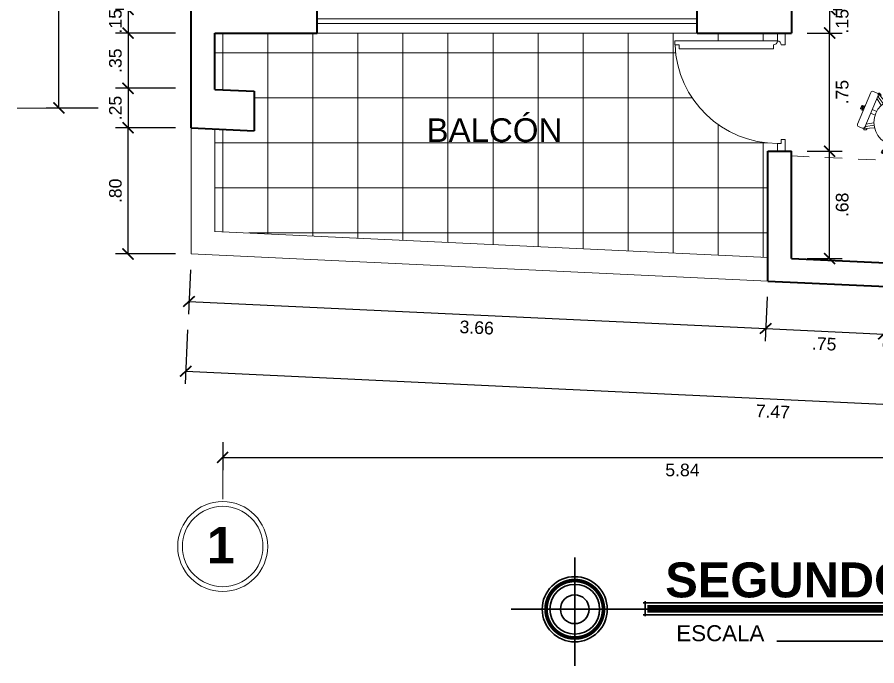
# Model space of a CAD drawing. Header units: millimetres. Extents: x 148 to 461, y 24 to 94.
# Drawn here: x 165.2 to 170.66, y 60.98 to 65.09 of the extents above; entities that cross this region are included whole.
import ezdxf

# ---------------------------------------------------------------- set-up
doc = ezdxf.new("R2010")
doc.units = ezdxf.units.MM
doc.header["$PDMODE"] = 32
doc.linetypes.add('HIDDEN2', pattern=[4.762499999999999, 3.175, -1.5875])
doc.layers.get('0').update_dxf_attribs({"lineweight": 0})
doc.layers.get('Defpoints').update_dxf_attribs({"lineweight": 0})
for name, color, linetype, lineweight in [('A-Dims', 22, 'Continuous', 0), ('A-Furniture', 65, 'Continuous', 0), ('A-Hatch', 57, 'Continuous', 0), ('A-Stair', 53, 'Continuous', 0), ('A-Text', 30, 'Continuous', 30), ('A-Wall', 153, 'Continuous', 40), ('A-Window Glass', 111, 'Continuous', 0), ('mobiliario', 4, 'Continuous', 0), ('muros bajos', 223, 'HIDDEN2', 18), ('proyecciones', 33, 'HIDDEN2', 0), ('puertas', 40, 'Continuous', 0)]:
    doc.layers.add(name, color=color, linetype=linetype, lineweight=lineweight)
doc.styles.add('ejes', font='swissel.ttf')
doc.styles.add('FITO', font='ARIAL.TTF')
doc.dimstyles.new('DIM50', dxfattribs={"dimtxt": 0.08, "dimasz": 0.07, "dimexe": 0.08, "dimexo": 0.1, "dimgap": 0.04, "dimtad": 2, "dimzin": 4, "dimdsep": 46, "dimtxsty": 'ejes', "dimblk": 'ARCHTICK', "dimcen": 0.05, "dimadec": 0, "dimazin": 0, "dimtfac": 1, "dimtix": 1, "dimtmove": 0, "dimatfit": 3, "dimfxl": 0.08, "dimarcsym": 0})

# ---------------------------------------------------------------- blocks, each defined once
blk = doc.blocks.new('P75')
at = {"ltscale": 0.75}
blk.add_lwpolyline([(0.05000000000000426, 0.02500000000000568), (0.05000000000000426, 0.6749999999999929), (0.07500000000000284, 0.6749999999999929), (0.07499999999999574, 0.6484340967409736), (0.1000000000000085, 0.6484340967409736), (0.1000000000000085, 0.04999999999999716), (0.07500000000000284, 0.05000000000000426, -0.4142135623731159)], format="xyb", close=True, dxfattribs=at)
blk.add_lwpolyline([(0, 0.02499999999999147), (0.05000000000000426, 0.02500000000000568, 0.4142135623730951), (0.07500000000000284, 0), (0.07500000000000284, -0.02499999999999147), (0, -0.02499999999999147)], format="xyb", dxfattribs=at)
blk.add_lwpolyline([(0.7500000000000029, 0.02499999999999147), (0.6999999999999915, 0.02500000000000568), (0.6999999999999915, 0), (0.675, 0), (0.675, -0.02499999999999147), (0.7500000000000029, -0.02499999999999147)], dxfattribs=at)
at = {"color": 9, "ltscale": 0.75}
blk.add_arc((0.05000000000000426, 0.02500000000000568), 0.6499999999999873, 0, 87.79577249602806, dxfattribs=at)
at = {"flags": 3}
blk.add_attdef('COCO', (0, 0), '', height=0.1, dxfattribs=at)
blk = doc.blocks.new('Plt-Silla13')
at = {"layer": 'mobiliario'}
for p, q in [((0.01573228255546155, 0.2394555438970691), (-0.01573228255546155, 0.2394555438970709)), ((-0.01573228255546155, 0.2299231809036701), (-0.01573228255546155, 0.2394555438970709)), ((0.01376574723602708, 0.2374890085776382), (-0.01376574723602886, 0.2374890085776382)), ((-0.01376574723602886, 0.2299231809036701), (-0.01376574723602886, 0.2374890085776382)), ((-0.01304468428557115, 0.2299231809036701), (-0.01304468428557115, 0.2367679456271805)), ((0.01304468428557115, 0.2367679456271805), (-0.01304468428557115, 0.2367679456271805)), ((-0.00203208649674913, 0.2394555438970691), (-0.00203208649674913, 0.2442858727610897)), ((0.00203208649674913, 0.2394555438970691), (0.00203208649674913, 0.2442858727610897)), ((0.01304468428557115, 0.2299231809036701), (0.01304468428557115, 0.2367679456271805)), ((0.01376574723602708, 0.2299231809036701), (0.01376574723602708, 0.2374890085776382)), ((0.01573228255546155, 0.2299231809036701), (0.01573228255546155, 0.2394555438970691)), ((-0.07500000000000107, 0.1299038105676651), (-0.101624176003428, 0.1760182361152633)), ((-0.01304468428557115, 0.1494317108644942), (-0.01304468428557115, 0.1804226360191432)), ((0.01304468428557115, 0.1494317108644942), (0.01304468428557115, 0.1804226360191414)), ((0.07499999999999751, 0.1299038105676669), (0.1016241760034298, 0.1760182361152616)), ((-0.2147139300419276, 1.77635683940025e-15), (-0.2175246222979368, 1.77635683940025e-15)), ((-0.1500000000000004, -1.77635683940025e-15), (-0.2032483520068595, 1.77635683940025e-15)), ((0.1500000000000004, 1.77635683940025e-15), (0.2032483520068595, -1.77635683940025e-15)), ((0.2147139300419276, -1.77635683940025e-15), (0.2175246222979368, -1.77635683940025e-15)), ((-0.07499999999999929, -0.1299038105676669), (-0.1016241760034315, -0.1760182361152598)), ((0.07500000000000284, -0.1299038105676669), (0.1016241760034298, -0.1760182361152651)), ((-0.1073569650209656, -0.1859477179627032), (-0.1087623111489702, -0.1883818488586275)), ((0.107356965020962, -0.1859477179627067), (0.1087623111489684, -0.1883818488586311))]:
    blk.add_line(p, q, dxfattribs=at)
for points in [[(-0.1211058000884151, 0.2178208432765896), (-0.1211058000884151, 0.192524973646222, 0.4142135623730951), (-0.1090034624613363, 0.1804226360191432), (0.1090034624613381, 0.1804226360191414, 0.4142135623730951), (0.1211058000884169, 0.1925249736462202), (0.1211058000884169, 0.2178208432765896, 0.4142135623730951), (0.1090034624613381, 0.2299231809036684), (-0.1090034624613363, 0.2299231809036684, 0.4142135623730951)], [(-0.00879394255664323, 0.2442858727610897), (0.00879394255664323, 0.2442858727610897, 0.4142135623730951), (0.01137312926405443, 0.2468650594685009), (0.01137312926405443, 0.2480554533334605, 0.4142135623730951), (0.00879394255664323, 0.2506346400408717), (-0.00879394255664323, 0.2506346400408699, 0.4142135623730693), (-0.01137312926405443, 0.2480554533334587), (-0.01137312926405443, 0.2468650594685009, 0.4142135623730951)]]:
    blk.add_lwpolyline(points, format="xyb", close=True, dxfattribs=at)
for points in [[(-0.1181379913485223, 0.1845860216971946), (-0.124328190603249, 0.1810121084911405, 0.4142135623731475), (-0.1258816905686562, 0.1752143676906819), (-0.1201818927805629, 0.1653420283288369, 0.4142135623730951), (-0.1143841519801043, 0.1637885283634297), (-0.1113140428995436, 0.1655610566675332, 0.4142135623730951)], [(-0.1170685594042116, 0.183501626853495, 0.3441084193931216), (-0.1180974812718514, 0.1783805604198871), (-0.08931436758827083, 0.1209444942701019)], [(-0.06008382069163076, 0.137820758389438), (-0.08815648825133415, 0.1804226360191432, 0.3970235098271694)], [(-0.08772305950170711, 0.1791813172827226), (-0.08557303238184133, 0.1804226360191432, 0.4142135623730951)], [(0.08557303238184666, 0.1804226360191414), (0.08772305950170711, 0.1791813172827244, 0.4142135623730951)], [(0.08931436758827438, 0.1209444942701001), (0.1180974812718567, 0.1783805604198836, 0.3441084193933902), (0.1170685594042133, 0.1835016268534932)], [(0.1113140428995436, 0.165561056667535), (0.114384151980115, 0.1637885283634262, 0.4142135623730951), (0.1201818927805718, 0.1653420283288334), (0.1258816905686633, 0.1752143676906783, 0.4142135623730424), (0.1243281906032543, 0.1810121084911369), (0.1181379913485241, 0.1845860216971928, 0.4142135623731475)], [(-0.1990371024012525, 0.01362026061518762), (-0.1990371024012525, 0.0171653172234052, 0.4142135623730951), (-0.2032813432363021, 0.02140955805845479), (-0.2146809388124868, 0.02140955805845302, 0.4142135623730424), (-0.2189251796475364, 0.01716531722340164), (-0.2189251796475364, -0.01716531722339987, 0.4142135623731475), (-0.2146809388124868, -0.02140955805844946), (-0.2032813432363021, -0.02140955805844769, 0.4142135623730951), (-0.1990371024012525, -0.01716531722339809), (-0.1990371024012525, -0.01362026061519117, 0.4142135623730951)], [(-0.1493981882799069, 0.01687626411933607), (-0.2135308375008531, 0.01308513869444106, 0.3970235098271694), (-0.2175246222979368, 0.008848294109265353), (-0.2175246222979368, -0.0088482941092618, 0.3970235098271694), (-0.2135308375008531, -0.01308513869443928), (-0.1493981882799069, -0.01687626411933429)], [(0.1493981882799069, -0.01687626411933607), (0.2135308375008531, -0.01308513869444106, 0.3970235098271694), (0.2175246222979368, -0.008848294109265353), (0.2175246222979368, 0.0088482941092618, 0.3970235098271694), (0.2135308375008531, 0.01308513869443928), (0.1493981882799069, 0.01687626411933429)], [(0.1990371024012525, -0.01362026061518762), (0.1990371024012525, -0.0171653172234052, 0.4142135623730951), (0.2032813432363021, -0.02140955805845479), (0.2146809388124868, -0.02140955805845302, 0.4142135623730424), (0.2189251796475364, -0.01716531722340164), (0.2189251796475364, 0.01716531722339987, 0.4142135623731475), (0.2146809388124868, 0.02140955805844946), (0.2032813432363021, 0.02140955805844769, 0.4142135623730951), (0.1990371024012525, 0.01716531722339809), (0.1990371024012525, 0.01362026061519117, 0.4142135623730951)], [(-0.1113140428995436, -0.165561056667535), (-0.1143841519801132, -0.1637885283634262, 0.4142135623730951), (-0.12018189278057, -0.1653420283288334), (-0.1258816905686615, -0.1752143676906783, 0.4142135623730424), (-0.1243281906032525, -0.1810121084911369), (-0.0945969890442857, -0.1981774257145368, 0.4142135623731475), (-0.0887992482438289, -0.1966239257491296), (-0.08309945045573741, -0.1867515863872846, 0.4142135623730951), (-0.08465295042114462, -0.1809538455868278), (-0.08772305950170534, -0.1791813172827244, 0.4142135623730951)], [(-0.08931436758827438, -0.1209444942701001), (-0.1180974812718549, -0.1783805604198836, 0.3970235098271694), (-0.1164251586277487, -0.183957701803994), (-0.1010994636701916, -0.1928059959132575, 0.3970235098271694), (-0.09543335622899995, -0.1914656991143247), (-0.06008382069163432, -0.1378207583894362)], [(0.06008382069163254, -0.1378207583894397), (0.09543335622899818, -0.1914656991143282, 0.3970235098271694), (0.1010994636701881, -0.1928059959132629), (0.1164251586277452, -0.1839577018039993, 0.3970235098271694), (0.1180974812718549, -0.1783805604198889), (0.0893143675882726, -0.1209444942701055)], [(0.08772305950170889, -0.1791813172827261), (0.0846529504211393, -0.1809538455868349, 0.4142135623730951), (0.08309945045573208, -0.1867515863872917), (0.08879924824382535, -0.1966239257491349, 0.4142135623730424), (0.09459698904428393, -0.1981774257145421), (0.1243281906032507, -0.1810121084911405, 0.4142135623731475), (0.1258816905686597, -0.1752143676906837), (0.1201818927805647, -0.1653420283288405, 0.4142135623730951), (0.1143841519801079, -0.1637885283634333), (0.1113140428995472, -0.1655610566675367, 0.4142135623730951)]]:
    blk.add_lwpolyline(points, format="xyb", dxfattribs=at)
blk.add_lwpolyline([(0.0881564882513377, 0.1804226360191397), (0.06008382069163432, 0.1378207583894362)], dxfattribs=at)
for centre, radius in [((0, 0), 0.15), ((-0.2089811410243936, 1.77635683940025e-15), 0.005732789017533998), ((-0.2089811410243936, 1.77635683940025e-15), 0.003838866573901424), ((0.2089811410243936, -1.77635683940025e-15), 0.005732789017533998), ((0.2089811410243936, -1.77635683940025e-15), 0.003838866573901424), ((-0.1044905705121977, -0.1809829770389815), 0.005732789017533998), ((-0.1044905705121977, -0.1809829770389815), 0.003838866573901424), ((0.1044905705121959, -0.1809829770389868), 0.005732789017533998), ((0.1044905705121959, -0.1809829770389868), 0.003838866573901424)]:
    blk.add_circle(centre, radius, dxfattribs=at)
for centre, radius, start, end in [((-0.1044905705121941, 0.180982977038985), 0.005732789017533998, 185.0126197567984, 354.3907725973534), ((-0.1044905705121941, 0.180982977038985), 0.003838866573901424, 188.3931771691707, 351.6068228308293), ((0.1044905705121995, 0.1809829770389815), 0.005732789017533998, 185.6092274026289, 354.9873802432385), ((0.1044905705121995, 0.1809829770389815), 0.003838866573901424, 188.3931771691445, 351.6068228308555)]:
    blk.add_arc(centre, radius, start, end, dxfattribs=at)
blk = doc.blocks.new('_ArchTick')
at = {"color": 0, "linetype": 'ByBlock', "const_width": 0.15}
blk.add_lwpolyline([(-0.5, -0.5), (0.5, 0.5)], dxfattribs=at)
blk = doc.blocks.new('*D227')
at = {"layer": 'A-Dims', "color": 0, "lineweight": -2}
for p, q in [((166.2065658498806, 64.39031263436664), (165.8259384703271, 64.39031263436664)), ((165.9059384703271, 63.58943264052991), (165.9059384703271, 64.39031263436664)), ((166.2065658498806, 63.58943264052991), (165.8259384703271, 63.58943264052991))]:
    blk.add_line(p, q, dxfattribs=at)
at = {"layer": 'Defpoints', "color": 0}
for p in [(165.9059384703271, 64.39031263436664), (166.3065658498806, 64.39031263436664), (166.3065658498806, 63.58943264052991)]:
    blk.add_point(p, dxfattribs=at)
at = {"layer": 'A-Dims', "color": 0, "lineweight": -2, "xscale": 0.07, "yscale": 0.07, "zscale": 0.07}
for p, rotation in [((165.9059384703271, 64.39031263436664), 90), ((165.9059384703271, 63.58943264052991), 270)]:
    blk.add_blockref('_ArchTick', p, dxfattribs=dict(at, rotation=rotation))
at = {"layer": 'A-Dims', "color": 0, "insert": (165.8259384703271, 63.98987263744827), "char_height": 0.08, "attachment_point": 5, "rotation": 90, "style": 'ejes'}
blk.add_mtext('.80', dxfattribs=at)
blk = doc.blocks.new('*D228')
at = {"layer": 'A-Dims', "color": 0, "lineweight": -2}
for p, q in [((166.2065658498806, 64.64031263436665), (165.8259384703271, 64.64031263436665)), ((165.9059384703271, 64.64031263436665), (165.9059384703271, 64.39031263436664)), ((166.2065658498806, 64.39031263436664), (165.8259384703271, 64.39031263436664))]:
    blk.add_line(p, q, dxfattribs=at)
at = {"layer": 'Defpoints', "color": 0}
for p in [(166.3065658498806, 64.64031263436665), (165.9059384703271, 64.39031263436664), (166.3065658498806, 64.39031263436664)]:
    blk.add_point(p, dxfattribs=at)
at = {"layer": 'A-Dims', "color": 0, "lineweight": -2, "xscale": 0.07, "yscale": 0.07, "zscale": 0.07}
for p, rotation in [((165.9059384703271, 64.64031263436665), 90), ((165.9059384703271, 64.39031263436664), 270)]:
    blk.add_blockref('_ArchTick', p, dxfattribs=dict(at, rotation=rotation))
at = {"layer": 'A-Dims', "color": 0, "insert": (165.8259384703271, 64.51531263436664), "char_height": 0.08, "attachment_point": 5, "rotation": 90, "style": 'ejes'}
blk.add_mtext('.25', dxfattribs=at)
blk = doc.blocks.new('*D245')
at = {"layer": 'A-Dims', "color": 0, "lineweight": -2}
for p, q in [((166.2839847971735, 63.10813363140036), (166.267878626291, 62.76484210344661)), ((166.2716278533765, 62.84475420075523), (173.7316278533764, 62.4947542007552)), ((173.7439847971735, 62.75813363140033), (173.7278786262909, 62.41484210344658))]:
    blk.add_line(p, q, dxfattribs=at)
at = {"layer": 'Defpoints', "color": 0}
for p in [(166.2886713310304, 63.20802375303613), (173.7486713310304, 62.8580237530361), (173.7316278533764, 62.4947542007552)]:
    blk.add_point(p, dxfattribs=at)
at = {"layer": 'A-Dims', "color": 0, "lineweight": -2, "xscale": 0.07, "yscale": 0.07, "zscale": 0.07}
for p, rotation in [((166.2716278533765, 62.84475420075523), 177.3138299825618), ((173.7316278533764, 62.4947542007552), 357.3138299825617)]:
    blk.add_blockref('_ArchTick', p, dxfattribs=dict(at, rotation=rotation))
at = {"layer": 'A-Dims', "color": 0, "insert": (169.9978786262909, 62.58984210344659), "char_height": 0.08, "attachment_point": 5, "rotation": 357.31382998256174, "style": 'ejes'}
blk.add_mtext('7.47', dxfattribs=at)
blk = doc.blocks.new('*D332')
at = {"layer": 'A-Dims', "color": 0, "lineweight": -2}
for p, q in [((166.2065658498806, 64.99097262974416), (165.8259384703271, 64.99097262974416)), ((165.9059384703271, 64.99097262974416), (165.9059384703271, 64.64031263436665)), ((166.2065658498806, 64.64031263436665), (165.8259384703271, 64.64031263436665))]:
    blk.add_line(p, q, dxfattribs=at)
at = {"layer": 'Defpoints', "color": 0}
for p in [(166.3065658498806, 64.99097262974416), (165.9059384703271, 64.64031263436665), (166.3065658498806, 64.64031263436665)]:
    blk.add_point(p, dxfattribs=at)
at = {"layer": 'A-Dims', "color": 0, "lineweight": -2, "xscale": 0.07, "yscale": 0.07, "zscale": 0.07}
for p, rotation in [((165.9059384703271, 64.99097262974416), 90), ((165.9059384703271, 64.64031263436665), 270)]:
    blk.add_blockref('_ArchTick', p, dxfattribs=dict(at, rotation=rotation))
at = {"layer": 'A-Dims', "color": 0, "insert": (165.8259384703271, 64.81564263205541), "char_height": 0.08, "attachment_point": 5, "rotation": 90, "style": 'ejes'}
blk.add_mtext('.35', dxfattribs=at)
blk = doc.blocks.new('*D333')
at = {"layer": 'A-Dims', "color": 0, "lineweight": -2}
for p, q in [((166.2065658498806, 65.14097262974416), (165.8259384703271, 65.14097262974416)), ((165.9059384703271, 65.14097262974416), (165.9059384703271, 64.99097262974416)), ((166.2065658498806, 64.99097262974416), (165.8259384703271, 64.99097262974416))]:
    blk.add_line(p, q, dxfattribs=at)
at = {"layer": 'Defpoints', "color": 0}
for p in [(166.3065658498806, 65.14097262974416), (165.9059384703271, 64.99097262974416), (166.3065658498806, 64.99097262974416)]:
    blk.add_point(p, dxfattribs=at)
at = {"layer": 'A-Dims', "color": 0, "lineweight": -2, "xscale": 0.07, "yscale": 0.07, "zscale": 0.07}
for p, rotation in [((165.9059384703271, 65.14097262974416), 270), ((165.9059384703271, 64.99097262974416), 90)]:
    blk.add_blockref('_ArchTick', p, dxfattribs=dict(at, rotation=rotation))
at = {"layer": 'A-Dims', "color": 0, "insert": (165.8259384703271, 65.06597262974415), "char_height": 0.08, "attachment_point": 5, "rotation": 90, "style": 'ejes'}
blk.add_mtext('.15', dxfattribs=at)
blk = doc.blocks.new('*D451')
at = {"layer": 'A-Dims', "color": 0, "lineweight": -2}
for p, q in [((170.2165658498805, 65.14097262974416), (170.4380757364986, 65.14097262974416)), ((170.3580757364986, 65.14097262974416), (170.3580757364986, 64.99097262974416)), ((170.2165658498806, 64.99097262974416), (170.4380757364986, 64.99097262974416))]:
    blk.add_line(p, q, dxfattribs=at)
at = {"layer": 'Defpoints', "color": 0}
for p in [(170.1165658498805, 65.14097262974416), (170.1165658498806, 64.99097262974416), (170.3580757364986, 64.99097262974416)]:
    blk.add_point(p, dxfattribs=at)
at = {"layer": 'A-Dims', "color": 0, "lineweight": -2, "xscale": 0.07, "yscale": 0.07, "zscale": 0.07}
for p, rotation in [((170.3580757364986, 65.14097262974416), 270), ((170.3580757364986, 64.99097262974416), 90)]:
    blk.add_blockref('_ArchTick', p, dxfattribs=dict(at, rotation=rotation))
at = {"layer": 'A-Dims', "color": 0, "insert": (170.4380757364986, 65.06597262974415), "char_height": 0.08, "attachment_point": 5, "rotation": 90, "style": 'ejes'}
blk.add_mtext('.15', dxfattribs=at)
blk = doc.blocks.new('*D452')
at = {"layer": 'A-Dims', "color": 0, "lineweight": -2}
for p, q in [((170.2165658498806, 64.99097262974416), (170.4380757364986, 64.99097262974416)), ((170.3580757364986, 64.24097262974416), (170.3580757364986, 64.99097262974416)), ((170.2165658498806, 64.24097262974416), (170.4380757364986, 64.24097262974416))]:
    blk.add_line(p, q, dxfattribs=at)
at = {"layer": 'Defpoints', "color": 0}
for p in [(170.1165658498806, 64.99097262974416), (170.3580757364986, 64.99097262974416), (170.1165658498806, 64.24097262974416)]:
    blk.add_point(p, dxfattribs=at)
at = {"layer": 'A-Dims', "color": 0, "lineweight": -2, "xscale": 0.07, "yscale": 0.07, "zscale": 0.07}
for p, rotation in [((170.3580757364986, 64.99097262974416), 90), ((170.3580757364986, 64.24097262974416), 270)]:
    blk.add_blockref('_ArchTick', p, dxfattribs=dict(at, rotation=rotation))
at = {"layer": 'A-Dims', "color": 0, "insert": (170.4380757364986, 64.61597262974416), "char_height": 0.08, "attachment_point": 5, "rotation": 90, "style": 'ejes'}
blk.add_mtext('.75', dxfattribs=at)
blk = doc.blocks.new('*D453')
at = {"layer": 'A-Dims', "color": 0, "lineweight": -2}
for p, q in [((170.2165658498806, 64.24097262974416), (170.4380757364986, 64.24097262974416)), ((170.3580757364986, 63.56084428816785), (170.3580757364986, 64.24097262974416)), ((170.2165658498805, 63.56084428816785), (170.4380757364986, 63.56084428816785))]:
    blk.add_line(p, q, dxfattribs=at)
at = {"layer": 'Defpoints', "color": 0}
for p in [(170.1165658498806, 64.24097262974416), (170.3580757364986, 64.24097262974416), (170.1165658498805, 63.56084428816785)]:
    blk.add_point(p, dxfattribs=at)
at = {"layer": 'A-Dims', "color": 0, "lineweight": -2, "xscale": 0.07, "yscale": 0.07, "zscale": 0.07}
for p, rotation in [((170.3580757364986, 64.24097262974416), 90), ((170.3580757364986, 63.56084428816785), 270)]:
    blk.add_blockref('_ArchTick', p, dxfattribs=dict(at, rotation=rotation))
at = {"layer": 'A-Dims', "color": 0, "insert": (170.4380757364986, 63.90090845895601), "char_height": 0.08, "attachment_point": 5, "rotation": 90, "style": 'ejes'}
blk.add_mtext('.68', dxfattribs=at)
blk = doc.blocks.new('*D457')
at = {"layer": 'A-Dims', "color": 0, "lineweight": -2}
for p, q in [((169.9618793160236, 63.31782670119977), (169.9486713310303, 63.03630793534172)), ((170.7118793160237, 63.28263903363945), (170.6986713310303, 63.0011202677814)), ((169.9524205581158, 63.11622003265034), (170.7024205581158, 63.08103236509002))]:
    blk.add_line(p, q, dxfattribs=at)
at = {"layer": 'Defpoints', "color": 0}
for p in [(169.9665658498805, 63.41771682283554), (170.7165658498806, 63.38252915527521), (170.7024205581158, 63.08103236509002)]:
    blk.add_point(p, dxfattribs=at)
at = {"layer": 'A-Dims', "color": 0, "lineweight": -2, "xscale": 0.07, "yscale": 0.07, "zscale": 0.07}
for p, rotation in [((169.9524205581158, 63.11622003265034), 177.3138299825621), ((170.7024205581158, 63.08103236509002), 357.3138299825621)]:
    blk.add_blockref('_ArchTick', p, dxfattribs=dict(at, rotation=rotation))
at = {"layer": 'A-Dims', "color": 0, "insert": (170.3236713310303, 63.01871410156156), "char_height": 0.08, "attachment_point": 5, "rotation": 357.3138299825621, "style": 'ejes'}
blk.add_mtext('.75', dxfattribs=at)
blk = doc.blocks.new('*D458')
at = {"layer": 'A-Dims', "color": 0, "lineweight": -2}
for p, q in [((166.3018793160237, 63.48954251889414), (166.2886713310303, 63.2080237530361)), ((166.2924205581159, 63.28793585034472), (169.9524205581158, 63.11622003265035)), ((169.9618793160236, 63.31782670119977), (169.9486713310303, 63.03630793534173))]:
    blk.add_line(p, q, dxfattribs=at)
at = {"layer": 'Defpoints', "color": 0}
for p in [(166.3065658498806, 63.58943264052991), (169.9665658498805, 63.41771682283554), (169.9524205581158, 63.11622003265035)]:
    blk.add_point(p, dxfattribs=at)
at = {"layer": 'A-Dims', "color": 0, "lineweight": -2, "xscale": 0.07, "yscale": 0.07, "zscale": 0.07}
for p, rotation in [((166.2924205581159, 63.28793585034472), 177.3138299825619), ((169.9524205581158, 63.11622003265035), 357.313829982562)]:
    blk.add_blockref('_ArchTick', p, dxfattribs=dict(at, rotation=rotation))
at = {"layer": 'A-Dims', "color": 0, "insert": (168.1186713310303, 63.12216584418892), "char_height": 0.08, "attachment_point": 5, "rotation": 357.31382998256197, "style": 'ejes'}
blk.add_mtext('3.66', dxfattribs=at)
blk = doc.blocks.new('*D554')
at = {"layer": 'A-Dims', "color": 0, "lineweight": -2}
for p, q in [((165.7157391292338, 69.0381101020102), (165.3872214124105, 69.0381101020102)), ((165.4672214124105, 64.51531263436664), (165.4672214124105, 69.0381101020102)), ((165.7157391292338, 64.51531263436664), (165.3872214124105, 64.51531263436664))]:
    blk.add_line(p, q, dxfattribs=at)
at = {"layer": 'Defpoints', "color": 0}
for p in [(165.4672214124105, 69.0381101020102), (165.8157391292338, 69.0381101020102), (165.8157391292338, 64.51531263436664)]:
    blk.add_point(p, dxfattribs=at)
at = {"layer": 'A-Dims', "color": 0, "lineweight": -2, "xscale": 0.07, "yscale": 0.07, "zscale": 0.07}
for p, rotation in [((165.4672214124105, 69.0381101020102), 90), ((165.4672214124105, 64.51531263436664), 270)]:
    blk.add_blockref('_ArchTick', p, dxfattribs=dict(at, rotation=rotation))
at = {"layer": 'A-Dims', "color": 0, "insert": (165.3872214124105, 66.77671136818842), "char_height": 0.08, "attachment_point": 5, "rotation": 90, "style": 'ejes'}
blk.add_mtext('4.52', dxfattribs=at)
blk = doc.blocks.new('*D548')
at = {"layer": 'A-Dims', "color": 0, "lineweight": -2}
for p, q in [((166.5065658498806, 62.39440341914499), (166.5065658498806, 62.21832967916315)), ((172.3415658498806, 62.39440341914499), (172.3415658498806, 62.21832967916315)), ((166.5065658498806, 62.29832967916315), (172.3415658498806, 62.29832967916315))]:
    blk.add_line(p, q, dxfattribs=at)
at = {"layer": 'Defpoints', "color": 0}
for p in [(166.5065658498806, 62.49440341914499), (172.3415658498806, 62.49440341914499), (172.3415658498806, 62.29832967916315)]:
    blk.add_point(p, dxfattribs=at)
at = {"layer": 'A-Dims', "color": 0, "lineweight": -2, "xscale": 0.07, "yscale": 0.07, "zscale": 0.07, "rotation": 180}
blk.add_blockref('_ArchTick', (166.5065658498806, 62.29832967916315), dxfattribs=at)
at = {"layer": 'A-Dims', "color": 0, "lineweight": -2, "xscale": 0.07, "yscale": 0.07, "zscale": 0.07}
blk.add_blockref('_ArchTick', (172.3415658498806, 62.29832967916315), dxfattribs=at)
at = {"layer": 'A-Dims', "color": 0, "insert": (169.4240658498806, 62.21832967916315), "char_height": 0.08, "attachment_point": 5, "style": 'ejes'}
blk.add_mtext('5.84', dxfattribs=at)

msp = doc.modelspace()

# ---------------------------------------------------------------- hatches: boundary and pattern name
at = {"layer": 'A-Hatch'}
h = msp.add_hatch(dxfattribs=at)
h.set_pattern_fill('ANSI37', color=256, scale=0.09, angle=45, style=0)
h.set_pattern_definition([(90, (-4.942599396864125, 0), (-0.2857499999999999, 5.551115123125783e-17), []), (180, (-4.942599396864125, 0), (-5.551115123125783e-17, -0.2857499999999999), [])])
h.paths.add_polyline_path([(169.9665658498805, 63.56788182167994), (169.9665658498805, 64.24097262974416), (170.0265253762885, 64.24097262974416), (170.0265253762885, 64.29097262974418, -0.4029900256442649), (169.3770063234502, 64.91597262974416), (169.3765253762886, 64.91597262974416), (169.3765253762885, 64.94097262974417), (170.0265253762885, 64.94097262974417), (170.0265253762885, 64.99097262974416), (169.5564125706712, 64.99097262974416), (167.1464125706713, 64.99097262974416), (166.4565658498806, 64.99097262974416), (166.4565658498806, 64.63327510085458), (166.7061263364237, 64.621566498939), (166.7061263364237, 64.371566498939), (166.4565658498805, 64.38327510085458), (166.4565658498806, 63.73256010586225)])

# ---------------------------------------------------------------- linework, layer by layer
at = {"layer": 'A-Dims'}
for p, q in [((165.3872214124105, 64.51531263436664), (165.202448691881, 64.51531263436664)), ((166.5065658498806, 62.21832967916315), (166.5065658498806, 62.03355695863358))]:
    msp.add_line(p, q, dxfattribs=at)
for radius in [0.2854121045047773, 0.2554121045047773]:
    msp.add_circle((166.5065658498806, 61.73307212980443), radius, dxfattribs=at)
at = {"layer": 'A-Stair', "color": 53}
for p, q in [((166.3065658498806, 63.58943264052992), (166.3065658498806, 64.39031263436664)), ((166.4565658498806, 63.73063990248936), (166.4565658498806, 64.38327510085456)), ((166.4565658498806, 63.73256010586225), (169.9665658498805, 63.56788182167994)), ((166.3065658498806, 63.58943264052992), (169.9665658498805, 63.41771682283554))]:
    msp.add_line(p, q, dxfattribs=at)
at = {"layer": 'A-Text', "color": 251, "linetype": 'Continuous'}
for p, q in [((168.7407225170052, 60.97621636083815), (168.7407225170052, 61.66408700071969)), ((169.174614026795, 61.37612017904057), (171.9162493631323, 61.37612017904057)), ((169.1877745613689, 61.29078901291983), (169.1877745613689, 61.38672104979813)), ((168.3371746935769, 61.33503470794044), (171.9162493631323, 61.33503470794044)), ((169.174614026795, 61.30011083511904), (171.9162493631323, 61.30011083511904)), ((170.0237760376892, 61.13240382980138), (171.3808957679657, 61.13240382980139))]:
    msp.add_line(p, q, dxfattribs=at)
at = {"layer": 'A-Text', "const_width": 0.02375291952}
msp.add_lwpolyline([(168.7407225170052, 61.51745712882823, 1760.380359204241), (168.7411370234682, 61.51745665998459, 1760.380359204241)], format="xyb", dxfattribs=at)
at = {"layer": 'A-Text', "const_width": 0.04750583904}
msp.add_lwpolyline([(169.2020263130972, 61.33811550810796), (171.9162493631323, 61.33811550810796)], dxfattribs=at)
at = {"layer": 'A-Text', "color": 251, "linetype": 'Continuous'}
for radius in [0.2067454115020801, 0.1580994323251201, 0.09121121095680004]:
    msp.add_circle((168.7407225170052, 61.33503470794044), radius, dxfattribs=at)
at = {"layer": 'A-Wall'}
for p, q in [((166.3065658498806, 64.39031263436662), (166.3065658498806, 72.0631101020102)), ((167.1065658498806, 64.99097262974416), (167.1065658498806, 65.14097262974417)), ((169.5165658498806, 64.99097262974416), (169.5165658498806, 65.14097262974417)), ((170.1165658498805, 65.14097262974416), (170.1165658498806, 64.99097262974416)), ((166.4565658498806, 64.99097262974416), (167.1065658498806, 64.99097262974416)), ((166.4565658498806, 64.63327510085458), (166.4565658498806, 64.99097262974415)), ((169.5165658498806, 64.99097262974416), (170.1165658498806, 64.99097262974416)), ((166.4565658498806, 64.63327510085458), (166.7061263364237, 64.621566498939)), ((166.7061263364237, 64.621566498939), (166.7061263364237, 64.371566498939)), ((166.3065658498806, 64.39031263436664), (166.7061263364237, 64.371566498939)), ((169.9665658498805, 63.41771682283554), (169.9665658498805, 64.24097262974416)), ((169.9665658498805, 64.24097262974415), (170.1165658498806, 64.24097262974416)), ((170.1165658498805, 63.56084428816785), (170.1165658498805, 64.24097262974416)), ((170.1165658498805, 63.56084428816785), (170.7165658498806, 63.5326941541196)), ((169.9665658498805, 63.41771682283554), (170.7165658498806, 63.38252915527521))]:
    msp.add_line(p, q, dxfattribs=at)
at = {"layer": 'A-Window Glass'}
for p, q in [((167.1065658498806, 65.08097262974417), (169.5165658498806, 65.08097262974417)), ((169.5165658498806, 65.05097262974417), (167.1065658498806, 65.05097262974417))]:
    msp.add_line(p, q, dxfattribs=at)
at = {"layer": 'muros bajos'}
msp.add_line((169.5165658498806, 64.99097262974416), (167.1065658498806, 64.99097262974416), dxfattribs=at)
at = {"layer": 'proyecciones', "ltscale": 0.035}
msp.add_line((170.1165658498805, 64.2115592831602), (172.0670053633376, 64.12005072689881), dxfattribs=at)

# ---------------------------------------------------------------- block references
at = {"layer": 'A-Furniture', "rotation": 67.13348406329473}
msp.add_blockref('Plt-Silla13', (170.7894851599861, 64.42412286897387), dxfattribs=at)
at = {"layer": 'puertas', "xscale": -1, "rotation": 90}
msp.add_blockref('P75', (170.0515253762885, 64.99097262974416), dxfattribs=at)

# ---------------------------------------------------------------- texts
at = {"layer": 'A-Dims', "insert": (166.4057801496542, 61.85669866250713), "char_height": 0.2295, "width": 0.9406899582571179, "attachment_point": 1}
msp.add_mtext('{\\fArial|b1|i0|c0|p34;1}', dxfattribs=at)
at = {"layer": 'A-Text', "style": 'FITO'}
msp.add_text('ESCALA', height=0.101345789952, dxfattribs=at).set_placement((169.3851518248085, 61.13240382980138))
at = {"layer": 'A-Text', "attachment_point": 1}
for s, insert, char_height, width in [('\\pxqc;{\\fArial|b0|i0|c0|p34;BALCÓN}', (167.2705377176476, 64.44995291118748), 0.15, 1.921230973560597), ('{\\fArial|b1|i0|c0|p34;SEGUNDO NIVEL}', (169.3150276543935, 61.63205449655226), 0.22176, 10.94881398779467)]:
    msp.add_mtext(s, dxfattribs=dict(at, insert=insert, char_height=char_height, width=width))

# ---------------------------------------------------------------- dimensions: what is measured, and where the dimension line sits
at = {"layer": 'A-Dims'}
for base, p1, p2, picture, middle in [((165.4672214124105, 69.0381101020102), (165.8157391292338, 64.51531263436664), (165.8157391292338, 69.0381101020102), '*D554', (165.3872214124105, 66.77671136818842)), ((165.9059384703271, 64.99097262974416), (166.3065658498806, 65.14097262974416), (166.3065658498806, 64.99097262974416), '*D333', (165.8259384703271, 65.06597262974415)), ((170.3580757364986, 64.99097262974416), (170.1165658498805, 65.14097262974416), (170.1165658498806, 64.99097262974416), '*D451', (170.4380757364986, 65.06597262974415)), ((165.9059384703271, 64.64031263436665), (166.3065658498806, 64.99097262974416), (166.3065658498806, 64.64031263436665), '*D332', (165.8259384703271, 64.81564263205541)), ((170.3580757364986, 64.99097262974416), (170.1165658498806, 64.24097262974416), (170.1165658498806, 64.99097262974416), '*D452', (170.4380757364986, 64.61597262974416)), ((165.9059384703271, 64.39031263436664), (166.3065658498806, 64.64031263436665), (166.3065658498806, 64.39031263436664), '*D228', (165.8259384703271, 64.51531263436664)), ((165.9059384703271, 64.39031263436664), (166.3065658498806, 63.58943264052991), (166.3065658498806, 64.39031263436664), '*D227', (165.8259384703271, 63.98987263744827)), ((170.3580757364986, 64.24097262974416), (170.1165658498805, 63.56084428816785), (170.1165658498806, 64.24097262974416), '*D453', (170.4380757364986, 63.90090845895601))]:
    dim = msp.add_linear_dim(base=base, p1=p1, p2=p2, angle=90, dimstyle='DIM50', dxfattribs=at)
    dim.commit()
    dim.dimension.update_dxf_attribs({"geometry": picture, "text_midpoint": middle})
for p1, p2, distance, picture, middle in [((166.3065658498806, 63.58943264052991), (169.9665658498805, 63.41771682283554), -0.3018284343316278, '*D458', (168.1186713310303, 63.12216584418892)), ((169.9665658498805, 63.41771682283554), (170.7165658498806, 63.38252915527521), -0.30182843433163176, '*D457', (170.3236713310303, 63.01871410156156)), ((166.2886713310304, 63.20802375303613), (173.7486713310304, 62.8580237530361), -0.36366914598973865, '*D245', (169.9978786262909, 62.58984210344659))]:
    dim = msp.add_aligned_dim(p1=p1, p2=p2, distance=distance, dimstyle='DIM50', dxfattribs=at)
    dim.commit()
    dim.dimension.update_dxf_attribs({"geometry": picture, "text_midpoint": middle})
dim = msp.add_linear_dim(base=(172.3415658498806, 62.29832967916315), p1=(166.5065658498806, 62.49440341914499), p2=(172.3415658498806, 62.49440341914499), dimstyle='DIM50', dxfattribs=at)
dim.commit()
dim.dimension.update_dxf_attribs({"geometry": '*D548', "text_midpoint": (169.4240658498806, 62.21832967916315)})

doc.saveas('drawing.dxf')
